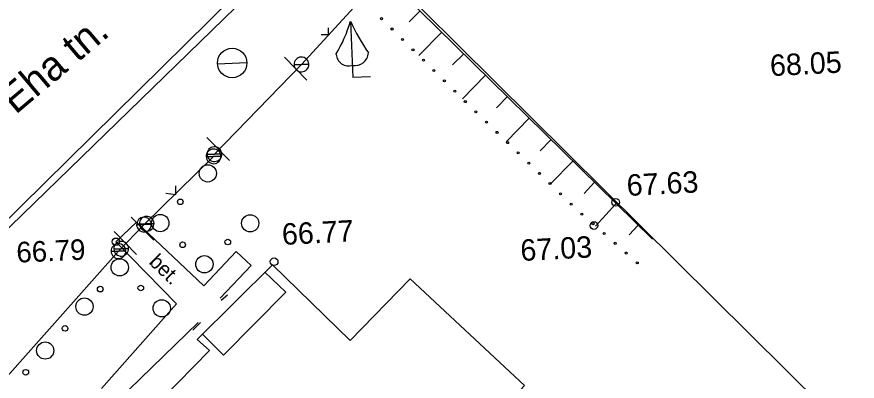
# Model space of a CAD drawing. Extents: x 641878 to 642093, y 6457030 to 6457209.
# Drawn here: x 642000.13 to 642028.63, y 6457057.26 to 6457069.63 of the extents above; entities that cross this region are included whole.
import ezdxf

# ---------------------------------------------------------------- set-up
doc = ezdxf.new("R2010")
doc.units = 0
for name, color, linetype in [('Level 1', 7, 'Continuous'), ('Level 10', 7, 'Continuous'), ('Level 11', 7, 'Continuous'), ('Level 12', 7, 'Continuous'), ('Level 16', 7, 'Continuous'), ('Level 17', 7, 'Continuous'), ('Level 18', 7, 'Continuous'), ('Level 22', 7, 'Continuous'), ('Level 30', 7, 'Continuous'), ('Level 4', 7, 'Continuous'), ('Level 5', 7, 'Continuous'), ('Level 57', 7, 'Continuous'), ('Level 6', 7, 'Continuous'), ('Level 63', 7, 'Continuous'), ('Level 7', 7, 'Continuous'), ('Level 8', 7, 'Continuous')]:
    doc.layers.add(name, color=color, linetype=linetype)

# ---------------------------------------------------------------- blocks, each defined once
blk = doc.blocks.new('AAP2')
at = {"layer": 'Level 6'}
blk.add_circle((0, 0), 34.5, dxfattribs=at)
blk = doc.blocks.new('BH')
at = {"layer": 'Level 7'}
for centre, radius in [((0, 0), 293), ((990, 0), 95.9)]:
    blk.add_circle(centre, radius, dxfattribs=at)
blk = doc.blocks.new('PMVAR')
at = {"layer": 'Level 8'}
for p, q in [((0, 0), (-250, 0)), ((-250, 0), (0, 0)), ((250, 0), (0, 0)), ((0, 0), (250, 0))]:
    blk.add_line(p, q, dxfattribs=at)
for start, end in [(0, 180), (180, 0)]:
    blk.add_arc((0, 0), 250, start, end, dxfattribs=at)
blk = doc.blocks.new('BOUN2')
at = {"layer": 'Level 7'}
for p in [(0, 1900), (600, 0)]:
    blk.add_line(p, (0, 0), dxfattribs=at)
for centre, radius, start, end in [((-4261.218, 3343.228), 4495.315, 325.7228194, 341.4277167), ((6794.366, 4684.754), 7338.56, 202.2039806, 211.8568472), ((-105.348, 827.636), 429.285, 182.1570556, 284.2060556), ((98.421, 867.09), 466.127, 257.8098639, 353.1475139)]:
    blk.add_arc(centre, radius, start, end, dxfattribs=at)
blk = doc.blocks.new('PM5')
at = {"layer": 'Level 11'}
for p, q in [((0, 0), (-250, 0)), ((-250, 0), (0, 0)), ((250, 0), (0, 0)), ((0, 0), (250, 0))]:
    blk.add_line(p, q, dxfattribs=at)
for start, end in [(0, 180), (180, 0)]:
    blk.add_arc((0, 0), 250, start, end, dxfattribs=at)
blk = doc.blocks.new('OV2')
at = {"layer": 'Level 22'}
blk.add_line((-500, 0), (500, 0), dxfattribs=at)
blk.add_circle((0, 0), 500, dxfattribs=at)
blk = doc.blocks.new('AAP3')
at = {"layer": 'Level 6'}
blk.add_circle((0, 0), 34.5, dxfattribs=at)
blk = doc.blocks.new('PMVAR0')
at = {"layer": 'Level 4'}
for p, q in [((0, 0), (-250, 0)), ((-250, 0), (0, 0)), ((250, 0), (0, 0)), ((0, 0), (250, 0))]:
    blk.add_line(p, q, dxfattribs=at)
for start, end in [(0, 180), (180, 0)]:
    blk.add_arc((0, 0), 250, start, end, dxfattribs=at)
blk = doc.blocks.new('BOUN4')
at = {"layer": 'Level 7'}
for p in [(0, 1900), (600, 0)]:
    blk.add_line(p, (0, 0), dxfattribs=at)
for centre, radius, start, end in [((-4261.218, 3343.228), 4495.315, 325.7228194, 341.4277167), ((6794.366, 4684.754), 7338.56, 202.2039806, 211.8568472), ((-105.348, 827.636), 429.285, 182.1570556, 284.2060556), ((98.421, 867.09), 466.127, 257.8098639, 353.1475139)]:
    blk.add_arc(centre, radius, start, end, dxfattribs=at)
blk = doc.blocks.new('BH0')
at = {"layer": 'Level 7'}
for centre, radius in [((0, 0), 293), ((990, 0), 95.9)]:
    blk.add_circle(centre, radius, dxfattribs=at)
blk = doc.blocks.new('PM6')
at = {"layer": 'Level 12'}
for p, q in [((0, 0), (-250, 0)), ((-250, 0), (0, 0)), ((250, 0), (0, 0)), ((0, 0), (250, 0))]:
    blk.add_line(p, q, dxfattribs=at)
for start, end in [(0, 180), (180, 0)]:
    blk.add_arc((0, 0), 250, start, end, dxfattribs=at)
blk = doc.blocks.new('OV3')
at = {"layer": 'Level 16'}
blk.add_line((-500, 0), (500, 0), dxfattribs=at)
blk.add_circle((0, 0), 500, dxfattribs=at)

msp = doc.modelspace()

# ---------------------------------------------------------------- linework, layer by layer
at = {"layer": 'Level 1'}
for p, q in [((642004.189, 6457062.652), (642003.488, 6457061.995)), ((642004.189, 6457062.652), (642006.472, 6457060.501)), ((642007.57, 6457061.667), (642006.472, 6457060.501)), ((642008.075, 6457061.191), (642007.57, 6457061.667)), ((642008.075, 6457061.191), (642007.027, 6457060.08)), ((642007.058, 6457060.007), (642007.272, 6457060.19)), ((642003.447, 6457056.502), (642006.278, 6457059.252)), ((642006.098, 6457058.986), (642006.357, 6457059.251))]:
    msp.add_line(p, q, dxfattribs=at)
msp.add_lwpolyline([(642003.003, 6457057.011), (642005.544, 6457059.886), (642003.488, 6457061.995)], dxfattribs=at)
at = {"layer": 'Level 10'}
msp.add_lwpolyline([(642012.676, 6457071.076), (642031.016, 6457089.543), (642034.671, 6457085.923), (642068.322, 6457052.609), (642045.995, 6457038.007), (642016.331, 6457067.446)], close=True, dxfattribs=at)
at = {"layer": 'Level 11'}
for p, q in [((642013.431, 6457069.459), (642013.803, 6457069.831)), ((642013.759, 6457068.315), (642014.543, 6457069.103)), ((642014.906, 6457067.995), (642015.281, 6457068.377)), ((642015.237, 6457066.848), (642016.022, 6457067.648)), ((642016.389, 6457066.539), (642016.763, 6457066.919)), ((642016.728, 6457065.4), (642017.503, 6457066.19)), ((642017.873, 6457065.083), (642018.244, 6457065.462)), ((642018.221, 6457063.954), (642018.985, 6457064.733)), ((642019.362, 6457063.634), (642019.714, 6457064.015)), ((642019.751, 6457062.524), (642020.455, 6457063.286)), ((642020.889, 6457062.224), (642021.196, 6457062.557))]:
    msp.add_line(p, q, dxfattribs=at)
at = {"layer": 'Level 12'}
msp.add_lwpolyline([(642012.676, 6457071.076), (642031.016, 6457089.543), (642034.671, 6457085.923), (642068.322, 6457052.609), (642045.995, 6457038.007), (642016.331, 6457067.446)], close=True, dxfattribs=at)
at = {"layer": 'Level 18'}
for p, q in [((642004.189, 6457062.652), (642003.488, 6457061.995)), ((642004.189, 6457062.652), (642006.472, 6457060.501)), ((642007.57, 6457061.667), (642006.472, 6457060.501)), ((642008.075, 6457061.191), (642007.57, 6457061.667)), ((642008.075, 6457061.191), (642007.027, 6457060.08)), ((642007.058, 6457060.007), (642007.272, 6457060.19)), ((642003.447, 6457056.502), (642006.278, 6457059.252)), ((642006.098, 6457058.986), (642006.357, 6457059.251))]:
    msp.add_line(p, q, dxfattribs=at)
msp.add_lwpolyline([(642003.003, 6457057.011), (642005.544, 6457059.886), (642003.488, 6457061.995)], dxfattribs=at)
at = {"layer": 'Level 30'}
for p, q in [((642013.431, 6457069.459), (642013.803, 6457069.831)), ((642013.759, 6457068.315), (642014.543, 6457069.103)), ((642014.906, 6457067.995), (642015.281, 6457068.377)), ((642015.237, 6457066.848), (642016.022, 6457067.648)), ((642016.389, 6457066.539), (642016.763, 6457066.919)), ((642016.728, 6457065.4), (642017.503, 6457066.19)), ((642017.873, 6457065.083), (642018.244, 6457065.462)), ((642018.221, 6457063.954), (642018.985, 6457064.733)), ((642019.362, 6457063.634), (642019.714, 6457064.015)), ((642019.751, 6457062.524), (642020.455, 6457063.286)), ((642020.889, 6457062.224), (642021.196, 6457062.557))]:
    msp.add_line(p, q, dxfattribs=at)
for centre, radius in [((642020.437, 6457063.331), 0.13), ((642019.697, 6457062.544), 0.13), ((642003.488, 6457061.995), 0.125), ((642008.854, 6457061.315), 0.13)]:
    msp.add_circle(centre, radius, dxfattribs=at)
at = {"layer": 'Level 4'}
for p, q in [((641994.982, 6457057.977), (642023.635, 6457086.282)), ((642009.204, 6457068.261), (642009.967, 6457067.475)), ((642006.829, 6457064.966), (642009.78, 6457068.012)), ((642016.331, 6457067.446), (642016.331, 6457067.446)), ((642006.571, 6457065.533), (642007.335, 6457064.746)), ((642006.8, 6457064.892), (642004.441, 6457062.575)), ((642004.009, 6457062.831), (642004.772, 6457062.045)), ((642003.574, 6457061.674), (642004.441, 6457062.575)), ((642003.428, 6457062.342), (642004.191, 6457061.555))]:
    msp.add_line(p, q, dxfattribs=at)
msp.add_lwpolyline([(642012.676, 6457071.076), (642031.016, 6457089.543), (642034.671, 6457085.923), (642068.322, 6457052.609), (642045.995, 6457038.007), (642016.331, 6457067.446)], close=True, dxfattribs=at)
for points in [[(642009.78, 6457068.012), (642012.563, 6457071.051), (642021.68, 6457062.081)], [(642010.452, 6457069.034), (642010.701, 6457069.027), (642010.7, 6457069.257)], [(642005.186, 6457063.644), (642005.515, 6457063.597), (642005.517, 6457063.893)], [(642001.781, 6457043.717), (641997.221, 6457051.191), (641996.819, 6457054.068), (642003.574, 6457061.674)]]:
    msp.add_lwpolyline(points, dxfattribs=at)
for centre, radius in [((642020.437, 6457063.331), 0.13), ((642019.697, 6457062.544), 0.13), ((642003.488, 6457061.995), 0.125), ((642008.854, 6457061.315), 0.13)]:
    msp.add_circle(centre, radius, dxfattribs=at)
at = {"layer": 'Level 5'}
msp.add_lwpolyline([(641993.631, 6457056.645), (641998.295, 6457060.959), (642010.353, 6457072.691), (642017.339, 6457079.824), (642022.415, 6457084.905), (642028.867, 6457091.193), (642037.441, 6457099.834), (642044.889, 6457107.466), (642053.881, 6457116.428), (642059.499, 6457121.898)], dxfattribs=at)
msp.add_lwpolyline([(641993.631, 6457056.645), (641998.295, 6457060.959), (642010.353, 6457072.691), (642017.339, 6457079.824), (642022.415, 6457084.905), (642028.867, 6457091.193), (642037.441, 6457099.834), (642044.889, 6457107.466), (642053.881, 6457116.428), (642059.499, 6457121.898)], dxfattribs=at)
at = {"layer": 'Level 57'}
msp.add_lwpolyline([(642012.676, 6457071.076), (642031.016, 6457089.543), (642034.671, 6457085.923), (642068.322, 6457052.609), (642045.995, 6457038.007), (642016.331, 6457067.446), (642012.676, 6457071.076)], dxfattribs=at)
at = {"layer": 'Level 63'}
msp.add_lwpolyline([(642008.794, 6457061.206), (642011.431, 6457058.643), (642013.462, 6457060.734), (642017.342, 6457057.114), (642013.927, 6457053.397), (642013.063, 6457054.238), (642008.821, 6457049.788), (642003.433, 6457054.993), (642006.661, 6457058.305), (642006.246, 6457058.678)], close=True, dxfattribs=at)
msp.add_lwpolyline([(642008.794, 6457061.206), (642011.431, 6457058.643), (642013.462, 6457060.734), (642017.342, 6457057.114), (642013.927, 6457053.397), (642013.063, 6457054.238), (642008.821, 6457049.788), (642003.433, 6457054.993), (642006.661, 6457058.305), (642006.246, 6457058.678)], close=True, dxfattribs=at)
msp.add_lwpolyline([(642008.541, 6457060.955), (642009.251, 6457060.281), (642007.131, 6457058.145), (642006.425, 6457058.856)], dxfattribs=at)
msp.add_lwpolyline([(642008.541, 6457060.955), (642009.251, 6457060.281), (642007.131, 6457058.145), (642006.425, 6457058.856)], dxfattribs=at)
at = {"layer": 'Level 7'}
msp.add_circle((642006.605, 6457064.314), 0.293, dxfattribs=at)
msp.add_circle((642006.605, 6457064.314), 0.293, dxfattribs=at)
at = {"layer": 'Level 8'}
for p, q in [((642009.204, 6457068.261), (642009.967, 6457067.475)), ((642006.829, 6457064.966), (642009.78, 6457068.012)), ((642006.571, 6457065.533), (642007.335, 6457064.746)), ((642006.8, 6457064.892), (642004.441, 6457062.575)), ((642004.009, 6457062.831), (642004.772, 6457062.045)), ((642003.574, 6457061.674), (642004.441, 6457062.575)), ((642003.428, 6457062.342), (642004.191, 6457061.555))]:
    msp.add_line(p, q, dxfattribs=at)
for points in [[(642009.78, 6457068.012), (642012.563, 6457071.051), (642021.68, 6457062.081)], [(642010.452, 6457069.034), (642010.701, 6457069.027), (642010.7, 6457069.257)], [(642005.186, 6457063.644), (642005.515, 6457063.597), (642005.517, 6457063.893)], [(642001.781, 6457043.717), (641997.221, 6457051.191), (641996.819, 6457054.068), (642003.574, 6457061.674)]]:
    msp.add_lwpolyline(points, dxfattribs=at)

# ---------------------------------------------------------------- block references
at = {"layer": 'Level 1', "xscale": 0.0009998982956423152, "yscale": 0.0009998982956423152, "rotation": 2.5639079614876326}
msp.add_blockref('OV3', (642007.431, 6457068.061), dxfattribs=at)
at = {"layer": 'Level 11', "xscale": 0.0009998982956423152, "yscale": 0.0009998982956423152, "rotation": 2.5639079614876326}
for p in [(642009.78, 6457068.012), (642006.829, 6457064.966), (642004.531, 6457062.605), (642003.668, 6457061.755)]:
    msp.add_blockref('PM5', p, dxfattribs=at)
at = {"layer": 'Level 12', "xscale": 0.0009998982956423152, "yscale": 0.0009998982956423152, "rotation": 2.5639079614876326}
for p in [(642009.78, 6457068.012), (642006.829, 6457064.966), (642004.531, 6457062.605), (642003.668, 6457061.755)]:
    msp.add_blockref('PM6', p, dxfattribs=at)
at = {"layer": 'Level 22', "xscale": 0.0009998982956423152, "yscale": 0.0009998982956423152, "rotation": 2.5639079614876326}
msp.add_blockref('OV2', (642007.431, 6457068.061), dxfattribs=at)
at = {"layer": 'Level 4', "xscale": 0.0009998982956423152, "yscale": 0.0009998982956423152, "rotation": 2.5639079614876326}
for p in [(642006.8, 6457064.892), (642004.441, 6457062.575), (642003.574, 6457061.674)]:
    msp.add_blockref('PMVAR0', p, dxfattribs=at)
at = {"layer": 'Level 6'}
for name, p, xscale, yscale, rotation in [('AAP2', (642012.497, 6457069.567), 0.0009998982956423152, 0.0009998982956423152, -44.77691039538139), ('AAP3', (642012.497, 6457069.567), 0.0009998982956423152, 0.0009998982956423152, -44.77691039538139), ('AAP2', (642012.852, 6457069.215), 0.0009998982956423152, 0.0009998982956423152, -44.77691039538139), ('AAP3', (642012.852, 6457069.215), 0.0009998982956423152, 0.0009998982956423152, -44.77691039538139), ('AAP2', (642013.207, 6457068.863), 0.0009998982956423152, 0.0009998982956423152, -44.77691039538139), ('AAP3', (642013.207, 6457068.863), 0.0009998982956423152, 0.0009998982956423152, -44.77691039538139), ('AAP2', (642013.562, 6457068.511), 0.0009998982956423152, 0.0009998982956423152, -44.77691039538139), ('AAP3', (642013.562, 6457068.511), 0.0009998982956423152, 0.0009998982956423152, -44.77691039538139), ('AAP2', (642013.917, 6457068.159), 0.0009998982956423152, 0.0009998982956423152, -44.77691039538139), ('AAP3', (642013.917, 6457068.159), 0.0009998982956423152, 0.0009998982956423152, -44.77691039538139), ('AAP2', (642014.271, 6457067.807), 0.0009998982956423152, 0.0009998982956423152, -44.77691039538139), ('AAP3', (642014.271, 6457067.807), 0.0009998982956423152, 0.0009998982956423152, -44.77691039538139), ('AAP2', (642014.626, 6457067.455), 0.0009998982956423152, 0.0009998982956423152, -44.77691039538139), ('AAP3', (642014.626, 6457067.455), 0.0009998982956423152, 0.0009998982956423152, -44.77691039538139), ('AAP2', (642014.981, 6457067.102), 0.0009998982956423152, 0.0009998982956423152, -44.77691039538139), ('AAP3', (642014.981, 6457067.102), 0.0009998982956423152, 0.0009998982956423152, -44.77691039538139), ('AAP2', (642015.336, 6457066.75), 0.0009998982956423152, 0.0009998982956423152, -44.77691039538139), ('AAP3', (642015.336, 6457066.75), 0.0009998982956423152, 0.0009998982956423152, -44.77691039538139), ('AAP2', (642015.694, 6457066.401), 0.0009998982956423152, 0.0009998982956423152, -44.08050084994478), ('AAP3', (642015.694, 6457066.401), 0.0009998982956423152, 0.0009998982956423152, -44.08050084994478), ('AAP2', (642016.053, 6457066.054), 0.0009998982956423152, 0.0009998982956423152, -44.08050084994478), ('AAP3', (642016.053, 6457066.054), 0.0009998982956423152, 0.0009998982956423152, -44.08050084994478), ('AAP2', (642016.412, 6457065.706), 0.0009998982956423152, 0.0009998982956423152, -44.08050084994478), ('AAP3', (642016.412, 6457065.706), 0.0009998982956423152, 0.0009998982956423152, -44.08050084994478), ('AAP2', (642016.772, 6457065.358), 0.0009998982956423152, 0.0009998982956423152, -44.08050084994478), ('AAP3', (642016.772, 6457065.358), 0.0009998982956423152, 0.0009998982956423152, -44.08050084994478), ('AAP2', (642017.131, 6457065.01), 0.0009998982956423152, 0.0009998982956423152, -44.08050084994478), ('AAP3', (642017.131, 6457065.01), 0.0009998982956423152, 0.0009998982956423152, -44.08050084994478), ('AAP2', (642017.49, 6457064.662), 0.0009998982956423152, 0.0009998982956423152, -44.08050084994478), ('AAP3', (642017.49, 6457064.662), 0.0009998982956423152, 0.0009998982956423152, -44.08050084994478), ('AAP2', (642017.849, 6457064.315), 0.0009998982956423152, 0.0009998982956423152, -44.08050084994478), ('AAP3', (642017.849, 6457064.315), 0.0009998982956423152, 0.0009998982956423152, -44.08050084994478), ('AAP2', (642018.208, 6457063.967), 0.0009998982956423152, 0.0009998982956423152, -44.08050084994478), ('AAP3', (642018.208, 6457063.967), 0.0009998982956423152, 0.0009998982956423152, -44.08050084994478), ('AAP2', (642018.567, 6457063.619), 0.0009998982956423152, 0.0009998982956423152, -44.08050084994478), ('AAP3', (642018.567, 6457063.619), 0.0009998982956423152, 0.0009998982956423152, -44.08050084994478), ('AAP2', (642018.926, 6457063.271), 0.0009998982956423152, 0.0009998982956423152, -44.08050084994478), ('AAP3', (642018.926, 6457063.271), 0.0009998982956423152, 0.0009998982956423152, -44.08050084994478), ('AAP2', (642019.29, 6457062.928), 0.0009998982956423155, 0.000999898295642315, -41.24357464901465), ('AAP3', (642019.29, 6457062.928), 0.0009998982956423155, 0.000999898295642315, -41.24357464901465), ('AAP2', (642019.666, 6457062.598), 0.0009998982956423155, 0.000999898295642315, -41.24357464901465), ('AAP3', (642019.666, 6457062.598), 0.0009998982956423155, 0.000999898295642315, -41.24357464901465), ('AAP2', (642020.042, 6457062.269), 0.0009998982956423155, 0.000999898295642315, -41.24357464901465), ('AAP3', (642020.042, 6457062.269), 0.0009998982956423155, 0.000999898295642315, -41.24357464901465), ('AAP2', (642020.418, 6457061.939), 0.0009998982956423155, 0.000999898295642315, -41.24357464901465), ('AAP3', (642020.418, 6457061.939), 0.0009998982956423155, 0.000999898295642315, -41.24357464901465), ('AAP2', (642020.794, 6457061.61), 0.0009998982956423155, 0.000999898295642315, -41.24357464901465), ('AAP3', (642020.794, 6457061.61), 0.0009998982956423155, 0.000999898295642315, -41.24357464901465), ('AAP2', (642021.169, 6457061.28), 0.0009998982956423155, 0.000999898295642315, -41.24357464901465), ('AAP3', (642021.169, 6457061.28), 0.0009998982956423155, 0.000999898295642315, -41.24357464901465)]:
    msp.add_blockref(name, p, dxfattribs=dict(at, xscale=xscale, yscale=yscale, rotation=rotation))
at = {"layer": 'Level 7', "yscale": 0.0009998982956423152}
for name, p, xscale, rotation in [('BOUN2', (642011.527, 6457067.569), 0.0009998982956423152, 2.5639079614876326), ('BOUN4', (642011.527, 6457067.569), 0.0009998982956423152, 2.5639079614876326), ('BH', (642004.993, 6457062.627), 0.0009998982956423152, 46.74175554468818), ('BH0', (642004.993, 6457062.627), 0.0009998982956423152, 46.74175554468818), ('BH', (642008.041, 6457062.619), 0.0009998982956423155, -139.9850006918124), ('BH0', (642008.041, 6457062.619), 0.0009998982956423155, -139.9850006918124), ('BH', (642006.488, 6457061.229), 0.0009998982956423155, 138.13148597285613), ('BH0', (642006.488, 6457061.229), 0.0009998982956423155, 138.13148597285613), ('BH', (642003.617, 6457061.123), 0.0009998982956423152, -131.7690033230604), ('BH0', (642003.617, 6457061.123), 0.0009998982956423152, -131.7690033230604), ('BH', (642005.042, 6457059.733), 0.0009998982956423152, 135.85906306894663), ('BH0', (642005.042, 6457059.733), 0.0009998982956423152, 135.85906306894663), ('BH', (642002.422, 6457059.791), 0.0009998982956423152, -131.7690033230604), ('BH0', (642002.422, 6457059.791), 0.0009998982956423152, -131.7690033230604), ('BH', (642001.09, 6457058.299), 0.0009998982956423152, -131.7690033230604), ('BH0', (642001.09, 6457058.299), 0.0009998982956423152, -131.7690033230604)]:
    msp.add_blockref(name, p, dxfattribs=dict(at, xscale=xscale, rotation=rotation))
at = {"layer": 'Level 8', "xscale": 0.0009998982956423152, "yscale": 0.0009998982956423152, "rotation": 2.5639079614876326}
for p in [(642006.8, 6457064.892), (642004.441, 6457062.575), (642003.574, 6457061.674)]:
    msp.add_blockref('PMVAR', p, dxfattribs=at)

# ---------------------------------------------------------------- texts
at = {"layer": 'Level 1'}
msp.add_text('bet.', height=0.4999, rotation=315.8895, dxfattribs=at).set_placement((642004.579, 6457061.269))
at = {"layer": 'Level 17'}
msp.add_text('Eha tn.', height=0.9999, rotation=40.1191, dxfattribs=at).set_placement((642000.086, 6457066.292))
at = {"layer": 'Level 18'}
msp.add_text('bet.', height=0.4999, rotation=315.8895, dxfattribs=at).set_placement((642004.579, 6457061.269))
at = {"layer": 'Level 30'}
for s, height, rotation, p in [('68.05', 0.7273, 2.9539, (642025.686, 6457067.613)), ('67.63', 0.7273, 2.9539, (642020.827, 6457063.546)), ('66.77', 0.7273, 2.9539, (642009.136, 6457061.883)), ('66.79', 0.6999, 2.5639, (642000.129, 6457061.282)), ('67.03', 0.7273, 2.9539, (642017.223, 6457061.338))]:
    msp.add_text(s, height=height, rotation=rotation, dxfattribs=at).set_placement(p)
at = {"layer": 'Level 4'}
for s, height, rotation, p in [('68.05', 0.7273, 2.9539, (642025.686, 6457067.613)), ('67.63', 0.7273, 2.9539, (642020.827, 6457063.546)), ('66.77', 0.7273, 2.9539, (642009.136, 6457061.883)), ('66.79', 0.6999, 2.5639, (642000.129, 6457061.282)), ('67.03', 0.7273, 2.9539, (642017.223, 6457061.338))]:
    msp.add_text(s, height=height, rotation=rotation, dxfattribs=at).set_placement(p)

doc.saveas('drawing.dxf')
